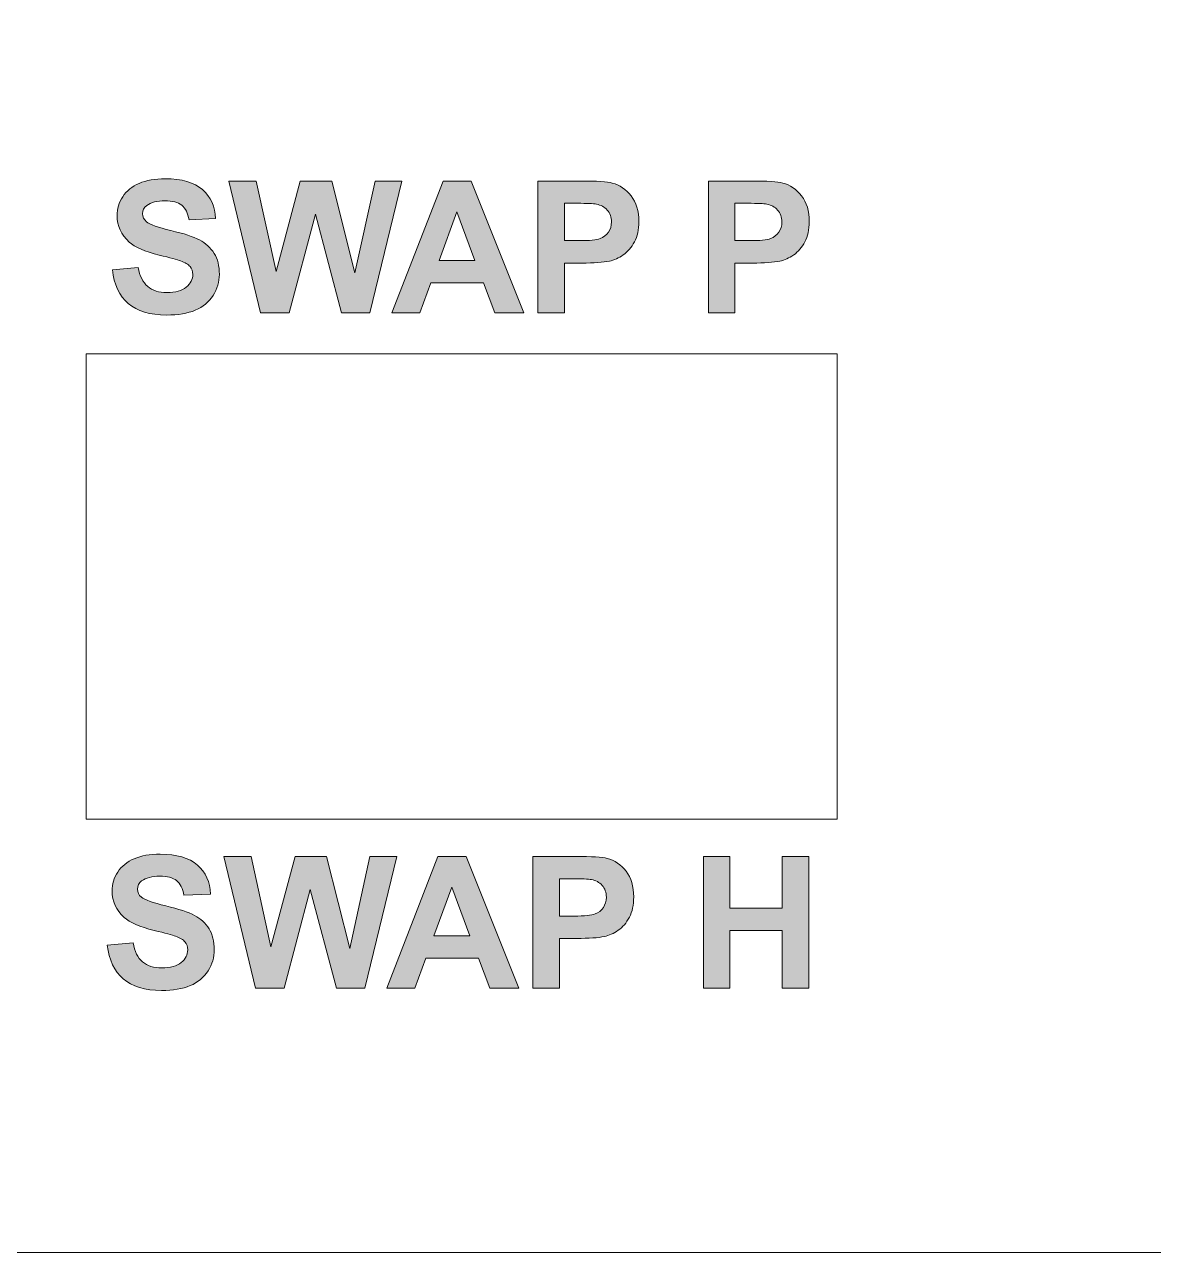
# Model space of a CAD drawing. Header units: inches. Extents: x -5.25 to 4.1, y -1.02 to 4.
# Drawn here: x -1.679 to -1.082, y -1.02 to -0.371 of the extents above; entities that cross this region are included whole.
import ezdxf

# ---------------------------------------------------------------- set-up
doc = ezdxf.new("R2010")
doc.units = ezdxf.units.IN
doc.header["$MEASUREMENT"] = 0
doc.layers.add('Layer 1', color=7, linetype='Continuous', lineweight=0)

# ---------------------------------------------------------------- blocks, each defined once
blk = doc.blocks.new('Block_37')
at = {"layer": 'Layer 1', "true_color": 0x231f20, "transparency": 33554687}
h = blk.add_hatch(color=250, dxfattribs=at)
h.dxf.hatch_style = 2
edge = h.paths.add_edge_path()
edge.add_spline(control_points=[(-1.63219, -0.50115), (-1.63219, -0.50115), (-1.61852, -0.49982), (-1.61852, -0.49982), (-1.6177, -0.50441), (-1.61602, -0.50779), (-1.61351, -0.50994), (-1.61099, -0.51208), (-1.6076, -0.51316), (-1.60333, -0.51316), (-1.5988, -0.51316), (-1.59539, -0.51221), (-1.5931, -0.51029), (-1.5908, -0.50838), (-1.58965, -0.50614), (-1.58965, -0.50357), (-1.58965, -0.50193), (-1.59014, -0.50053), (-1.59111, -0.49937), (-1.59207, -0.49822), (-1.59375, -0.49721), (-1.59616, -0.49636), (-1.59781, -0.49579), (-1.60156, -0.49478), (-1.60741, -0.49332), (-1.61494, -0.49146), (-1.62023, -0.48916), (-1.62326, -0.48644), (-1.62754, -0.4826), (-1.62967, -0.47794), (-1.62967, -0.47243), (-1.62967, -0.46889), (-1.62867, -0.46557), (-1.62665, -0.46249), (-1.62465, -0.4594), (-1.62175, -0.45705), (-1.61797, -0.45544), (-1.61419, -0.45382), (-1.60963, -0.45302), (-1.60428, -0.45302), (-1.59554, -0.45302), (-1.58896, -0.45493), (-1.58455, -0.45876), (-1.58013, -0.46259), (-1.57782, -0.4677), (-1.5776, -0.47409), (-1.5776, -0.47409), (-1.59165, -0.47471), (-1.59165, -0.47471), (-1.59225, -0.47114), (-1.59354, -0.46857), (-1.59551, -0.46699), (-1.59749, -0.46543), (-1.60046, -0.46465), (-1.60442, -0.46465), (-1.6085, -0.46465), (-1.61169, -0.46549), (-1.61401, -0.46716), (-1.61549, -0.46824), (-1.61624, -0.46968), (-1.61624, -0.47148), (-1.61624, -0.47313), (-1.61554, -0.47453), (-1.61415, -0.47571), (-1.61238, -0.47719), (-1.60807, -0.47875), (-1.60124, -0.48036), (-1.5944, -0.48197), (-1.58934, -0.48364), (-1.58607, -0.48537), (-1.58279, -0.48709), (-1.58023, -0.48945), (-1.57838, -0.49244), (-1.57652, -0.49544), (-1.5756, -0.49913), (-1.5756, -0.50353), (-1.5756, -0.50751), (-1.57671, -0.51125), (-1.57893, -0.51473), (-1.58114, -0.51821), (-1.58428, -0.5208), (-1.58832, -0.52249), (-1.59237, -0.52418), (-1.59743, -0.52503), (-1.60347, -0.52503), (-1.61226, -0.52503), (-1.61903, -0.523), (-1.62374, -0.51893), (-1.62845, -0.51487), (-1.63127, -0.50894), (-1.63219, -0.50115)], knot_values=[0, 0, 0, 0, 1, 1, 1, 2, 2, 2, 3, 3, 3, 4, 4, 4, 5, 5, 5, 6, 6, 6, 7, 7, 7, 8, 8, 8, 9, 9, 9, 10, 10, 10, 11, 11, 11, 12, 12, 12, 13, 13, 13, 14, 14, 14, 15, 15, 15, 16, 16, 16, 17, 17, 17, 18, 18, 18, 19, 19, 19, 20, 20, 20, 21, 21, 21, 22, 22, 22, 23, 23, 23, 24, 24, 24, 25, 25, 25, 26, 26, 26, 27, 27, 27, 28, 28, 28, 29, 29, 29, 30, 30, 30, 30], degree=3, periodic=0)
h = blk.add_hatch(color=250, dxfattribs=at)
h.dxf.hatch_style = 2
edge = h.paths.add_edge_path()
edge.add_spline(control_points=[(-1.55391, -0.5238), (-1.55391, -0.5238), (-1.57052, -0.4542), (-1.57052, -0.4542), (-1.57052, -0.4542), (-1.55614, -0.4542), (-1.55614, -0.4542), (-1.55614, -0.4542), (-1.54565, -0.50201), (-1.54565, -0.50201), (-1.54565, -0.50201), (-1.53293, -0.4542), (-1.53293, -0.4542), (-1.53293, -0.4542), (-1.51622, -0.4542), (-1.51622, -0.4542), (-1.51622, -0.4542), (-1.50401, -0.50281), (-1.50401, -0.50281), (-1.50401, -0.50281), (-1.49333, -0.4542), (-1.49333, -0.4542), (-1.49333, -0.4542), (-1.47919, -0.4542), (-1.47919, -0.4542), (-1.47919, -0.4542), (-1.49609, -0.5238), (-1.49609, -0.5238), (-1.49609, -0.5238), (-1.51099, -0.5238), (-1.51099, -0.5238), (-1.51099, -0.5238), (-1.52485, -0.47177), (-1.52485, -0.47177), (-1.52485, -0.47177), (-1.53867, -0.5238), (-1.53867, -0.5238), (-1.53867, -0.5238), (-1.55391, -0.5238), (-1.55391, -0.5238)], knot_values=[0, 0, 0, 0, 1, 1, 1, 2, 2, 2, 3, 3, 3, 4, 4, 4, 5, 5, 5, 6, 6, 6, 7, 7, 7, 8, 8, 8, 9, 9, 9, 10, 10, 10, 11, 11, 11, 12, 12, 12, 13, 13, 13, 13], degree=3, periodic=0)
h = blk.add_hatch(color=250, dxfattribs=at)
h.dxf.hatch_style = 2
edge = h.paths.add_edge_path()
edge.add_spline(control_points=[(-1.4405, -0.49626), (-1.4405, -0.49626), (-1.45009, -0.47044), (-1.45009, -0.47044), (-1.45009, -0.47044), (-1.45949, -0.49626), (-1.45949, -0.49626), (-1.45949, -0.49626), (-1.4405, -0.49626), (-1.4405, -0.49626)], knot_values=[0, 0, 0, 0, 1, 1, 1, 2, 2, 2, 3, 3, 3, 3], degree=3, periodic=0)
edge = h.paths.add_edge_path()
edge.add_spline(control_points=[(-1.41463, -0.5238), (-1.41463, -0.5238), (-1.42991, -0.5238), (-1.42991, -0.5238), (-1.42991, -0.5238), (-1.43599, -0.50799), (-1.43599, -0.50799), (-1.43599, -0.50799), (-1.46381, -0.50799), (-1.46381, -0.50799), (-1.46381, -0.50799), (-1.46955, -0.5238), (-1.46955, -0.5238), (-1.46955, -0.5238), (-1.48446, -0.5238), (-1.48446, -0.5238), (-1.48446, -0.5238), (-1.45735, -0.4542), (-1.45735, -0.4542), (-1.45735, -0.4542), (-1.44249, -0.4542), (-1.44249, -0.4542), (-1.44249, -0.4542), (-1.41463, -0.5238), (-1.41463, -0.5238)], knot_values=[0, 0, 0, 0, 1, 1, 1, 2, 2, 2, 3, 3, 3, 4, 4, 4, 5, 5, 5, 6, 6, 6, 7, 7, 7, 8, 8, 8, 8], degree=3, periodic=0)
h = blk.add_hatch(color=250, dxfattribs=at)
h.dxf.hatch_style = 2
edge = h.paths.add_edge_path()
edge.add_spline(control_points=[(-1.39312, -0.46598), (-1.39312, -0.46598), (-1.39312, -0.48572), (-1.39312, -0.48572), (-1.39312, -0.48572), (-1.38543, -0.48572), (-1.38543, -0.48572), (-1.37989, -0.48572), (-1.37619, -0.48536), (-1.37432, -0.48463), (-1.37246, -0.48391), (-1.37099, -0.48277), (-1.36993, -0.48121), (-1.36887, -0.47966), (-1.36834, -0.47786), (-1.36834, -0.4758), (-1.36834, -0.47327), (-1.36909, -0.47118), (-1.37057, -0.46954), (-1.37206, -0.46789), (-1.37394, -0.46686), (-1.37622, -0.46645), (-1.3779, -0.46613), (-1.38127, -0.46598), (-1.38633, -0.46598), (-1.38633, -0.46598), (-1.39312, -0.46598), (-1.39312, -0.46598)], knot_values=[0, 0, 0, 0, 1, 1, 1, 2, 2, 2, 3, 3, 3, 4, 4, 4, 5, 5, 5, 6, 6, 6, 7, 7, 7, 8, 8, 8, 9, 9, 9, 9], degree=3, periodic=0)
edge = h.paths.add_edge_path()
edge.add_spline(control_points=[(-1.40717, -0.5238), (-1.40717, -0.5238), (-1.40717, -0.4542), (-1.40717, -0.4542), (-1.40717, -0.4542), (-1.38462, -0.4542), (-1.38462, -0.4542), (-1.37608, -0.4542), (-1.37051, -0.45455), (-1.36791, -0.45525), (-1.36393, -0.45629), (-1.36059, -0.45856), (-1.3579, -0.46206), (-1.3552, -0.46556), (-1.35386, -0.47007), (-1.35386, -0.47561), (-1.35386, -0.47989), (-1.35463, -0.48348), (-1.35619, -0.48639), (-1.35774, -0.4893), (-1.35971, -0.49158), (-1.36209, -0.49325), (-1.36449, -0.49491), (-1.36692, -0.49601), (-1.36938, -0.49655), (-1.37274, -0.49721), (-1.3776, -0.49755), (-1.38396, -0.49755), (-1.38396, -0.49755), (-1.39312, -0.49755), (-1.39312, -0.49755), (-1.39312, -0.49755), (-1.39312, -0.5238), (-1.39312, -0.5238), (-1.39312, -0.5238), (-1.40717, -0.5238), (-1.40717, -0.5238)], knot_values=[0, 0, 0, 0, 1, 1, 1, 2, 2, 2, 3, 3, 3, 4, 4, 4, 5, 5, 5, 6, 6, 6, 7, 7, 7, 8, 8, 8, 9, 9, 9, 10, 10, 10, 11, 11, 11, 12, 12, 12, 12], degree=3, periodic=0)
h = blk.add_hatch(color=250, dxfattribs=at)
h.dxf.hatch_style = 2
edge = h.paths.add_edge_path()
edge.add_spline(control_points=[(-1.30302, -0.46598), (-1.30302, -0.46598), (-1.30302, -0.48572), (-1.30302, -0.48572), (-1.30302, -0.48572), (-1.29533, -0.48572), (-1.29533, -0.48572), (-1.28979, -0.48572), (-1.28609, -0.48536), (-1.28422, -0.48463), (-1.28236, -0.48391), (-1.28089, -0.48277), (-1.27983, -0.48121), (-1.27877, -0.47966), (-1.27824, -0.47786), (-1.27824, -0.4758), (-1.27824, -0.47327), (-1.27898, -0.47118), (-1.28047, -0.46954), (-1.28196, -0.46789), (-1.28384, -0.46686), (-1.28612, -0.46645), (-1.28779, -0.46613), (-1.29116, -0.46598), (-1.29623, -0.46598), (-1.29623, -0.46598), (-1.30302, -0.46598), (-1.30302, -0.46598)], knot_values=[0, 0, 0, 0, 1, 1, 1, 2, 2, 2, 3, 3, 3, 4, 4, 4, 5, 5, 5, 6, 6, 6, 7, 7, 7, 8, 8, 8, 9, 9, 9, 9], degree=3, periodic=0)
edge = h.paths.add_edge_path()
edge.add_spline(control_points=[(-1.31707, -0.5238), (-1.31707, -0.5238), (-1.31707, -0.4542), (-1.31707, -0.4542), (-1.31707, -0.4542), (-1.29452, -0.4542), (-1.29452, -0.4542), (-1.28598, -0.4542), (-1.28041, -0.45455), (-1.27781, -0.45525), (-1.27382, -0.45629), (-1.27049, -0.45856), (-1.2678, -0.46206), (-1.2651, -0.46556), (-1.26376, -0.47007), (-1.26376, -0.47561), (-1.26376, -0.47989), (-1.26453, -0.48348), (-1.26609, -0.48639), (-1.26764, -0.4893), (-1.26961, -0.49158), (-1.27199, -0.49325), (-1.27439, -0.49491), (-1.27681, -0.49601), (-1.27928, -0.49655), (-1.28264, -0.49721), (-1.2875, -0.49755), (-1.29386, -0.49755), (-1.29386, -0.49755), (-1.30302, -0.49755), (-1.30302, -0.49755), (-1.30302, -0.49755), (-1.30302, -0.5238), (-1.30302, -0.5238), (-1.30302, -0.5238), (-1.31707, -0.5238), (-1.31707, -0.5238)], knot_values=[0, 0, 0, 0, 1, 1, 1, 2, 2, 2, 3, 3, 3, 4, 4, 4, 5, 5, 5, 6, 6, 6, 7, 7, 7, 8, 8, 8, 9, 9, 9, 10, 10, 10, 11, 11, 11, 12, 12, 12, 12], degree=3, periodic=0)
at = {"layer": 'Layer 1'}
for points, knots in [([(-1.63219, -0.50115), (-1.63219, -0.50115), (-1.61852, -0.49982), (-1.61852, -0.49982), (-1.6177, -0.50441), (-1.61602, -0.50779), (-1.61351, -0.50994), (-1.61099, -0.51208), (-1.6076, -0.51316), (-1.60333, -0.51316), (-1.5988, -0.51316), (-1.59539, -0.51221), (-1.5931, -0.51029), (-1.5908, -0.50838), (-1.58965, -0.50614), (-1.58965, -0.50357), (-1.58965, -0.50193), (-1.59014, -0.50053), (-1.59111, -0.49937), (-1.59207, -0.49822), (-1.59375, -0.49721), (-1.59616, -0.49636), (-1.59781, -0.49579), (-1.60156, -0.49478), (-1.60741, -0.49332), (-1.61494, -0.49146), (-1.62023, -0.48916), (-1.62326, -0.48644), (-1.62754, -0.4826), (-1.62967, -0.47794), (-1.62967, -0.47243), (-1.62967, -0.46889), (-1.62867, -0.46557), (-1.62665, -0.46249), (-1.62465, -0.4594), (-1.62175, -0.45705), (-1.61797, -0.45544), (-1.61419, -0.45382), (-1.60963, -0.45302), (-1.60428, -0.45302), (-1.59554, -0.45302), (-1.58896, -0.45493), (-1.58455, -0.45876), (-1.58013, -0.46259), (-1.57782, -0.4677), (-1.5776, -0.47409), (-1.5776, -0.47409), (-1.59165, -0.47471), (-1.59165, -0.47471), (-1.59225, -0.47114), (-1.59354, -0.46857), (-1.59551, -0.46699), (-1.59749, -0.46543), (-1.60046, -0.46465), (-1.60442, -0.46465), (-1.6085, -0.46465), (-1.61169, -0.46549), (-1.61401, -0.46716), (-1.61549, -0.46824), (-1.61624, -0.46968), (-1.61624, -0.47148), (-1.61624, -0.47313), (-1.61554, -0.47453), (-1.61415, -0.47571), (-1.61238, -0.47719), (-1.60807, -0.47875), (-1.60124, -0.48036), (-1.5944, -0.48197), (-1.58934, -0.48364), (-1.58607, -0.48537), (-1.58279, -0.48709), (-1.58023, -0.48945), (-1.57838, -0.49244), (-1.57652, -0.49544), (-1.5756, -0.49913), (-1.5756, -0.50353), (-1.5756, -0.50751), (-1.57671, -0.51125), (-1.57893, -0.51473), (-1.58114, -0.51821), (-1.58428, -0.5208), (-1.58832, -0.52249), (-1.59237, -0.52418), (-1.59743, -0.52503), (-1.60347, -0.52503), (-1.61226, -0.52503), (-1.61903, -0.523), (-1.62374, -0.51893), (-1.62845, -0.51487), (-1.63127, -0.50894), (-1.63219, -0.50115)], [0, 0, 0, 0, 1, 1, 1, 2, 2, 2, 3, 3, 3, 4, 4, 4, 5, 5, 5, 6, 6, 6, 7, 7, 7, 8, 8, 8, 9, 9, 9, 10, 10, 10, 11, 11, 11, 12, 12, 12, 13, 13, 13, 14, 14, 14, 15, 15, 15, 16, 16, 16, 17, 17, 17, 18, 18, 18, 19, 19, 19, 20, 20, 20, 21, 21, 21, 22, 22, 22, 23, 23, 23, 24, 24, 24, 25, 25, 25, 26, 26, 26, 27, 27, 27, 28, 28, 28, 29, 29, 29, 30, 30, 30, 30]), ([(-1.55391, -0.5238), (-1.55391, -0.5238), (-1.57052, -0.4542), (-1.57052, -0.4542), (-1.57052, -0.4542), (-1.55614, -0.4542), (-1.55614, -0.4542), (-1.55614, -0.4542), (-1.54565, -0.50201), (-1.54565, -0.50201), (-1.54565, -0.50201), (-1.53293, -0.4542), (-1.53293, -0.4542), (-1.53293, -0.4542), (-1.51622, -0.4542), (-1.51622, -0.4542), (-1.51622, -0.4542), (-1.50401, -0.50281), (-1.50401, -0.50281), (-1.50401, -0.50281), (-1.49333, -0.4542), (-1.49333, -0.4542), (-1.49333, -0.4542), (-1.47919, -0.4542), (-1.47919, -0.4542), (-1.47919, -0.4542), (-1.49609, -0.5238), (-1.49609, -0.5238), (-1.49609, -0.5238), (-1.51099, -0.5238), (-1.51099, -0.5238), (-1.51099, -0.5238), (-1.52485, -0.47177), (-1.52485, -0.47177), (-1.52485, -0.47177), (-1.53867, -0.5238), (-1.53867, -0.5238), (-1.53867, -0.5238), (-1.55391, -0.5238), (-1.55391, -0.5238)], [0, 0, 0, 0, 1, 1, 1, 2, 2, 2, 3, 3, 3, 4, 4, 4, 5, 5, 5, 6, 6, 6, 7, 7, 7, 8, 8, 8, 9, 9, 9, 10, 10, 10, 11, 11, 11, 12, 12, 12, 13, 13, 13, 13]), ([(-1.41463, -0.5238), (-1.41463, -0.5238), (-1.42991, -0.5238), (-1.42991, -0.5238), (-1.42991, -0.5238), (-1.43599, -0.50799), (-1.43599, -0.50799), (-1.43599, -0.50799), (-1.46381, -0.50799), (-1.46381, -0.50799), (-1.46381, -0.50799), (-1.46955, -0.5238), (-1.46955, -0.5238), (-1.46955, -0.5238), (-1.48446, -0.5238), (-1.48446, -0.5238), (-1.48446, -0.5238), (-1.45735, -0.4542), (-1.45735, -0.4542), (-1.45735, -0.4542), (-1.44249, -0.4542), (-1.44249, -0.4542), (-1.44249, -0.4542), (-1.41463, -0.5238), (-1.41463, -0.5238)], [0, 0, 0, 0, 1, 1, 1, 2, 2, 2, 3, 3, 3, 4, 4, 4, 5, 5, 5, 6, 6, 6, 7, 7, 7, 8, 8, 8, 8]), ([(-1.40717, -0.5238), (-1.40717, -0.5238), (-1.40717, -0.4542), (-1.40717, -0.4542), (-1.40717, -0.4542), (-1.38462, -0.4542), (-1.38462, -0.4542), (-1.37608, -0.4542), (-1.37051, -0.45455), (-1.36791, -0.45525), (-1.36393, -0.45629), (-1.36059, -0.45856), (-1.3579, -0.46206), (-1.3552, -0.46556), (-1.35386, -0.47007), (-1.35386, -0.47561), (-1.35386, -0.47989), (-1.35463, -0.48348), (-1.35619, -0.48639), (-1.35774, -0.4893), (-1.35971, -0.49158), (-1.36209, -0.49325), (-1.36449, -0.49491), (-1.36692, -0.49601), (-1.36938, -0.49655), (-1.37274, -0.49721), (-1.3776, -0.49755), (-1.38396, -0.49755), (-1.38396, -0.49755), (-1.39312, -0.49755), (-1.39312, -0.49755), (-1.39312, -0.49755), (-1.39312, -0.5238), (-1.39312, -0.5238), (-1.39312, -0.5238), (-1.40717, -0.5238), (-1.40717, -0.5238)], [0, 0, 0, 0, 1, 1, 1, 2, 2, 2, 3, 3, 3, 4, 4, 4, 5, 5, 5, 6, 6, 6, 7, 7, 7, 8, 8, 8, 9, 9, 9, 10, 10, 10, 11, 11, 11, 12, 12, 12, 12]), ([(-1.31707, -0.5238), (-1.31707, -0.5238), (-1.31707, -0.4542), (-1.31707, -0.4542), (-1.31707, -0.4542), (-1.29452, -0.4542), (-1.29452, -0.4542), (-1.28598, -0.4542), (-1.28041, -0.45455), (-1.27781, -0.45525), (-1.27382, -0.45629), (-1.27049, -0.45856), (-1.2678, -0.46206), (-1.2651, -0.46556), (-1.26376, -0.47007), (-1.26376, -0.47561), (-1.26376, -0.47989), (-1.26453, -0.48348), (-1.26609, -0.48639), (-1.26764, -0.4893), (-1.26961, -0.49158), (-1.27199, -0.49325), (-1.27439, -0.49491), (-1.27681, -0.49601), (-1.27928, -0.49655), (-1.28264, -0.49721), (-1.2875, -0.49755), (-1.29386, -0.49755), (-1.29386, -0.49755), (-1.30302, -0.49755), (-1.30302, -0.49755), (-1.30302, -0.49755), (-1.30302, -0.5238), (-1.30302, -0.5238), (-1.30302, -0.5238), (-1.31707, -0.5238), (-1.31707, -0.5238)], [0, 0, 0, 0, 1, 1, 1, 2, 2, 2, 3, 3, 3, 4, 4, 4, 5, 5, 5, 6, 6, 6, 7, 7, 7, 8, 8, 8, 9, 9, 9, 10, 10, 10, 11, 11, 11, 12, 12, 12, 12]), ([(-1.39312, -0.46598), (-1.39312, -0.46598), (-1.39312, -0.48572), (-1.39312, -0.48572), (-1.39312, -0.48572), (-1.38543, -0.48572), (-1.38543, -0.48572), (-1.37989, -0.48572), (-1.37619, -0.48536), (-1.37432, -0.48463), (-1.37246, -0.48391), (-1.37099, -0.48277), (-1.36993, -0.48121), (-1.36887, -0.47966), (-1.36834, -0.47786), (-1.36834, -0.4758), (-1.36834, -0.47327), (-1.36909, -0.47118), (-1.37057, -0.46954), (-1.37206, -0.46789), (-1.37394, -0.46686), (-1.37622, -0.46645), (-1.3779, -0.46613), (-1.38127, -0.46598), (-1.38633, -0.46598), (-1.38633, -0.46598), (-1.39312, -0.46598), (-1.39312, -0.46598)], [0, 0, 0, 0, 1, 1, 1, 2, 2, 2, 3, 3, 3, 4, 4, 4, 5, 5, 5, 6, 6, 6, 7, 7, 7, 8, 8, 8, 9, 9, 9, 9]), ([(-1.30302, -0.46598), (-1.30302, -0.46598), (-1.30302, -0.48572), (-1.30302, -0.48572), (-1.30302, -0.48572), (-1.29533, -0.48572), (-1.29533, -0.48572), (-1.28979, -0.48572), (-1.28609, -0.48536), (-1.28422, -0.48463), (-1.28236, -0.48391), (-1.28089, -0.48277), (-1.27983, -0.48121), (-1.27877, -0.47966), (-1.27824, -0.47786), (-1.27824, -0.4758), (-1.27824, -0.47327), (-1.27898, -0.47118), (-1.28047, -0.46954), (-1.28196, -0.46789), (-1.28384, -0.46686), (-1.28612, -0.46645), (-1.28779, -0.46613), (-1.29116, -0.46598), (-1.29623, -0.46598), (-1.29623, -0.46598), (-1.30302, -0.46598), (-1.30302, -0.46598)], [0, 0, 0, 0, 1, 1, 1, 2, 2, 2, 3, 3, 3, 4, 4, 4, 5, 5, 5, 6, 6, 6, 7, 7, 7, 8, 8, 8, 9, 9, 9, 9]), ([(-1.4405, -0.49626), (-1.4405, -0.49626), (-1.45009, -0.47044), (-1.45009, -0.47044), (-1.45009, -0.47044), (-1.45949, -0.49626), (-1.45949, -0.49626), (-1.45949, -0.49626), (-1.4405, -0.49626), (-1.4405, -0.49626)], [0, 0, 0, 0, 1, 1, 1, 2, 2, 2, 3, 3, 3, 3])]:
    blk.add_open_spline(points, degree=3, knots=knots, dxfattribs=at)
blk = doc.blocks.new('Block_40')
at = {"layer": 'Layer 1', "true_color": 0x231f20, "transparency": 33554687}
h = blk.add_hatch(color=250, dxfattribs=at)
h.dxf.hatch_style = 2
edge = h.paths.add_edge_path()
edge.add_spline(control_points=[(-1.63487, -0.85813), (-1.63487, -0.85813), (-1.6212, -0.8568), (-1.6212, -0.8568), (-1.62038, -0.86139), (-1.61871, -0.86476), (-1.6162, -0.86691), (-1.61367, -0.86906), (-1.61028, -0.87014), (-1.60601, -0.87014), (-1.60149, -0.87014), (-1.59808, -0.86918), (-1.59578, -0.86726), (-1.59349, -0.86535), (-1.59234, -0.86311), (-1.59234, -0.86055), (-1.59234, -0.8589), (-1.59282, -0.8575), (-1.59379, -0.85634), (-1.59475, -0.85519), (-1.59644, -0.85419), (-1.59884, -0.85333), (-1.60049, -0.85276), (-1.60424, -0.85175), (-1.61009, -0.85029), (-1.61763, -0.84843), (-1.62291, -0.84613), (-1.62595, -0.84341), (-1.63022, -0.83958), (-1.63236, -0.83491), (-1.63236, -0.82941), (-1.63236, -0.82586), (-1.63135, -0.82254), (-1.62934, -0.81946), (-1.62733, -0.81637), (-1.62444, -0.81403), (-1.62066, -0.81241), (-1.61688, -0.8108), (-1.61231, -0.80999), (-1.60696, -0.80999), (-1.59823, -0.80999), (-1.59165, -0.8119), (-1.58724, -0.81573), (-1.58282, -0.81957), (-1.58051, -0.82467), (-1.58028, -0.83107), (-1.58028, -0.83107), (-1.59433, -0.83169), (-1.59433, -0.83169), (-1.59494, -0.82811), (-1.59623, -0.82554), (-1.5982, -0.82397), (-1.60018, -0.82241), (-1.60315, -0.82162), (-1.6071, -0.82162), (-1.61119, -0.82162), (-1.61438, -0.82246), (-1.61669, -0.82414), (-1.61818, -0.82522), (-1.61892, -0.82665), (-1.61892, -0.82846), (-1.61892, -0.83011), (-1.61823, -0.83151), (-1.61683, -0.83268), (-1.61506, -0.83417), (-1.61076, -0.83572), (-1.60392, -0.83733), (-1.59709, -0.83895), (-1.59203, -0.84062), (-1.58876, -0.84235), (-1.58548, -0.84407), (-1.58291, -0.84643), (-1.58107, -0.84941), (-1.57921, -0.85241), (-1.57829, -0.8561), (-1.57829, -0.8605), (-1.57829, -0.86449), (-1.57939, -0.86823), (-1.58161, -0.8717), (-1.58383, -0.87518), (-1.58696, -0.87777), (-1.59101, -0.87947), (-1.59506, -0.88116), (-1.60011, -0.88201), (-1.60615, -0.88201), (-1.61495, -0.88201), (-1.62171, -0.87997), (-1.62642, -0.8759), (-1.63114, -0.87184), (-1.63396, -0.86591), (-1.63487, -0.85813)], knot_values=[0, 0, 0, 0, 1, 1, 1, 2, 2, 2, 3, 3, 3, 4, 4, 4, 5, 5, 5, 6, 6, 6, 7, 7, 7, 8, 8, 8, 9, 9, 9, 10, 10, 10, 11, 11, 11, 12, 12, 12, 13, 13, 13, 14, 14, 14, 15, 15, 15, 16, 16, 16, 17, 17, 17, 18, 18, 18, 19, 19, 19, 20, 20, 20, 21, 21, 21, 22, 22, 22, 23, 23, 23, 24, 24, 24, 25, 25, 25, 26, 26, 26, 27, 27, 27, 28, 28, 28, 29, 29, 29, 30, 30, 30, 30], degree=3, periodic=0)
h = blk.add_hatch(color=250, dxfattribs=at)
h.dxf.hatch_style = 2
edge = h.paths.add_edge_path()
edge.add_spline(control_points=[(-1.55659, -0.88077), (-1.55659, -0.88077), (-1.57321, -0.81118), (-1.57321, -0.81118), (-1.57321, -0.81118), (-1.55882, -0.81118), (-1.55882, -0.81118), (-1.55882, -0.81118), (-1.54833, -0.85898), (-1.54833, -0.85898), (-1.54833, -0.85898), (-1.53561, -0.81118), (-1.53561, -0.81118), (-1.53561, -0.81118), (-1.5189, -0.81118), (-1.5189, -0.81118), (-1.5189, -0.81118), (-1.5067, -0.85979), (-1.5067, -0.85979), (-1.5067, -0.85979), (-1.49602, -0.81118), (-1.49602, -0.81118), (-1.49602, -0.81118), (-1.48187, -0.81118), (-1.48187, -0.81118), (-1.48187, -0.81118), (-1.49877, -0.88077), (-1.49877, -0.88077), (-1.49877, -0.88077), (-1.51368, -0.88077), (-1.51368, -0.88077), (-1.51368, -0.88077), (-1.52754, -0.82874), (-1.52754, -0.82874), (-1.52754, -0.82874), (-1.54135, -0.88077), (-1.54135, -0.88077), (-1.54135, -0.88077), (-1.55659, -0.88077), (-1.55659, -0.88077)], knot_values=[0, 0, 0, 0, 1, 1, 1, 2, 2, 2, 3, 3, 3, 4, 4, 4, 5, 5, 5, 6, 6, 6, 7, 7, 7, 8, 8, 8, 9, 9, 9, 10, 10, 10, 11, 11, 11, 12, 12, 12, 13, 13, 13, 13], degree=3, periodic=0)
h = blk.add_hatch(color=250, dxfattribs=at)
h.dxf.hatch_style = 2
edge = h.paths.add_edge_path()
edge.add_spline(control_points=[(-1.44318, -0.85324), (-1.44318, -0.85324), (-1.45277, -0.82741), (-1.45277, -0.82741), (-1.45277, -0.82741), (-1.46217, -0.85324), (-1.46217, -0.85324), (-1.46217, -0.85324), (-1.44318, -0.85324), (-1.44318, -0.85324)], knot_values=[0, 0, 0, 0, 1, 1, 1, 2, 2, 2, 3, 3, 3, 3], degree=3, periodic=0)
edge = h.paths.add_edge_path()
edge.add_spline(control_points=[(-1.41731, -0.88077), (-1.41731, -0.88077), (-1.4326, -0.88077), (-1.4326, -0.88077), (-1.4326, -0.88077), (-1.43867, -0.86496), (-1.43867, -0.86496), (-1.43867, -0.86496), (-1.46649, -0.86496), (-1.46649, -0.86496), (-1.46649, -0.86496), (-1.47224, -0.88077), (-1.47224, -0.88077), (-1.47224, -0.88077), (-1.48714, -0.88077), (-1.48714, -0.88077), (-1.48714, -0.88077), (-1.46004, -0.81118), (-1.46004, -0.81118), (-1.46004, -0.81118), (-1.44518, -0.81118), (-1.44518, -0.81118), (-1.44518, -0.81118), (-1.41731, -0.88077), (-1.41731, -0.88077)], knot_values=[0, 0, 0, 0, 1, 1, 1, 2, 2, 2, 3, 3, 3, 4, 4, 4, 5, 5, 5, 6, 6, 6, 7, 7, 7, 8, 8, 8, 8], degree=3, periodic=0)
h = blk.add_hatch(color=250, dxfattribs=at)
h.dxf.hatch_style = 2
edge = h.paths.add_edge_path()
edge.add_spline(control_points=[(-1.39581, -0.82295), (-1.39581, -0.82295), (-1.39581, -0.8427), (-1.39581, -0.8427), (-1.39581, -0.8427), (-1.38812, -0.8427), (-1.38812, -0.8427), (-1.38258, -0.8427), (-1.37887, -0.84233), (-1.37701, -0.84161), (-1.37514, -0.84088), (-1.37368, -0.83974), (-1.37262, -0.83819), (-1.37155, -0.83664), (-1.37103, -0.83483), (-1.37103, -0.83278), (-1.37103, -0.83025), (-1.37177, -0.82816), (-1.37326, -0.82651), (-1.37474, -0.82486), (-1.37663, -0.82384), (-1.37891, -0.82343), (-1.38058, -0.82311), (-1.38395, -0.82295), (-1.38902, -0.82295), (-1.38902, -0.82295), (-1.39581, -0.82295), (-1.39581, -0.82295)], knot_values=[0, 0, 0, 0, 1, 1, 1, 2, 2, 2, 3, 3, 3, 4, 4, 4, 5, 5, 5, 6, 6, 6, 7, 7, 7, 8, 8, 8, 9, 9, 9, 9], degree=3, periodic=0)
edge = h.paths.add_edge_path()
edge.add_spline(control_points=[(-1.40986, -0.88077), (-1.40986, -0.88077), (-1.40986, -0.81118), (-1.40986, -0.81118), (-1.40986, -0.81118), (-1.38731, -0.81118), (-1.38731, -0.81118), (-1.37876, -0.81118), (-1.3732, -0.81152), (-1.3706, -0.81222), (-1.36661, -0.81327), (-1.36327, -0.81554), (-1.36058, -0.81903), (-1.35789, -0.82253), (-1.35655, -0.82705), (-1.35655, -0.83259), (-1.35655, -0.83686), (-1.35732, -0.84045), (-1.35887, -0.84336), (-1.36043, -0.84627), (-1.36239, -0.84856), (-1.36478, -0.85023), (-1.36717, -0.85188), (-1.3696, -0.85299), (-1.37207, -0.85352), (-1.37543, -0.85419), (-1.38028, -0.85452), (-1.38664, -0.85452), (-1.38664, -0.85452), (-1.39581, -0.85452), (-1.39581, -0.85452), (-1.39581, -0.85452), (-1.39581, -0.88077), (-1.39581, -0.88077), (-1.39581, -0.88077), (-1.40986, -0.88077), (-1.40986, -0.88077)], knot_values=[0, 0, 0, 0, 1, 1, 1, 2, 2, 2, 3, 3, 3, 4, 4, 4, 5, 5, 5, 6, 6, 6, 7, 7, 7, 8, 8, 8, 9, 9, 9, 10, 10, 10, 11, 11, 11, 12, 12, 12, 12], degree=3, periodic=0)
h = blk.add_hatch(color=250, dxfattribs=at)
h.dxf.hatch_style = 2
edge = h.paths.add_edge_path()
edge.add_spline(control_points=[(-1.31971, -0.88077), (-1.31971, -0.88077), (-1.31971, -0.81118), (-1.31971, -0.81118), (-1.31971, -0.81118), (-1.30566, -0.81118), (-1.30566, -0.81118), (-1.30566, -0.81118), (-1.30566, -0.83857), (-1.30566, -0.83857), (-1.30566, -0.83857), (-1.27812, -0.83857), (-1.27812, -0.83857), (-1.27812, -0.83857), (-1.27812, -0.81118), (-1.27812, -0.81118), (-1.27812, -0.81118), (-1.26407, -0.81118), (-1.26407, -0.81118), (-1.26407, -0.81118), (-1.26407, -0.88077), (-1.26407, -0.88077), (-1.26407, -0.88077), (-1.27812, -0.88077), (-1.27812, -0.88077), (-1.27812, -0.88077), (-1.27812, -0.85034), (-1.27812, -0.85034), (-1.27812, -0.85034), (-1.30566, -0.85034), (-1.30566, -0.85034), (-1.30566, -0.85034), (-1.30566, -0.88077), (-1.30566, -0.88077), (-1.30566, -0.88077), (-1.31971, -0.88077), (-1.31971, -0.88077)], knot_values=[0, 0, 0, 0, 1, 1, 1, 2, 2, 2, 3, 3, 3, 4, 4, 4, 5, 5, 5, 6, 6, 6, 7, 7, 7, 8, 8, 8, 9, 9, 9, 10, 10, 10, 11, 11, 11, 12, 12, 12, 12], degree=3, periodic=0)
at = {"layer": 'Layer 1'}
for points, knots in [([(-1.63487, -0.85813), (-1.63487, -0.85813), (-1.6212, -0.8568), (-1.6212, -0.8568), (-1.62038, -0.86139), (-1.61871, -0.86476), (-1.6162, -0.86691), (-1.61367, -0.86906), (-1.61028, -0.87014), (-1.60601, -0.87014), (-1.60149, -0.87014), (-1.59808, -0.86918), (-1.59578, -0.86726), (-1.59349, -0.86535), (-1.59234, -0.86311), (-1.59234, -0.86055), (-1.59234, -0.8589), (-1.59282, -0.8575), (-1.59379, -0.85634), (-1.59475, -0.85519), (-1.59644, -0.85419), (-1.59884, -0.85333), (-1.60049, -0.85276), (-1.60424, -0.85175), (-1.61009, -0.85029), (-1.61763, -0.84843), (-1.62291, -0.84613), (-1.62595, -0.84341), (-1.63022, -0.83958), (-1.63236, -0.83491), (-1.63236, -0.82941), (-1.63236, -0.82586), (-1.63135, -0.82254), (-1.62934, -0.81946), (-1.62733, -0.81637), (-1.62444, -0.81403), (-1.62066, -0.81241), (-1.61688, -0.8108), (-1.61231, -0.80999), (-1.60696, -0.80999), (-1.59823, -0.80999), (-1.59165, -0.8119), (-1.58724, -0.81573), (-1.58282, -0.81957), (-1.58051, -0.82467), (-1.58028, -0.83107), (-1.58028, -0.83107), (-1.59433, -0.83169), (-1.59433, -0.83169), (-1.59494, -0.82811), (-1.59623, -0.82554), (-1.5982, -0.82397), (-1.60018, -0.82241), (-1.60315, -0.82162), (-1.6071, -0.82162), (-1.61119, -0.82162), (-1.61438, -0.82246), (-1.61669, -0.82414), (-1.61818, -0.82522), (-1.61892, -0.82665), (-1.61892, -0.82846), (-1.61892, -0.83011), (-1.61823, -0.83151), (-1.61683, -0.83268), (-1.61506, -0.83417), (-1.61076, -0.83572), (-1.60392, -0.83733), (-1.59709, -0.83895), (-1.59203, -0.84062), (-1.58876, -0.84235), (-1.58548, -0.84407), (-1.58291, -0.84643), (-1.58107, -0.84941), (-1.57921, -0.85241), (-1.57829, -0.8561), (-1.57829, -0.8605), (-1.57829, -0.86449), (-1.57939, -0.86823), (-1.58161, -0.8717), (-1.58383, -0.87518), (-1.58696, -0.87777), (-1.59101, -0.87947), (-1.59506, -0.88116), (-1.60011, -0.88201), (-1.60615, -0.88201), (-1.61495, -0.88201), (-1.62171, -0.87997), (-1.62642, -0.8759), (-1.63114, -0.87184), (-1.63396, -0.86591), (-1.63487, -0.85813)], [0, 0, 0, 0, 1, 1, 1, 2, 2, 2, 3, 3, 3, 4, 4, 4, 5, 5, 5, 6, 6, 6, 7, 7, 7, 8, 8, 8, 9, 9, 9, 10, 10, 10, 11, 11, 11, 12, 12, 12, 13, 13, 13, 14, 14, 14, 15, 15, 15, 16, 16, 16, 17, 17, 17, 18, 18, 18, 19, 19, 19, 20, 20, 20, 21, 21, 21, 22, 22, 22, 23, 23, 23, 24, 24, 24, 25, 25, 25, 26, 26, 26, 27, 27, 27, 28, 28, 28, 29, 29, 29, 30, 30, 30, 30]), ([(-1.55659, -0.88077), (-1.55659, -0.88077), (-1.57321, -0.81118), (-1.57321, -0.81118), (-1.57321, -0.81118), (-1.55882, -0.81118), (-1.55882, -0.81118), (-1.55882, -0.81118), (-1.54833, -0.85898), (-1.54833, -0.85898), (-1.54833, -0.85898), (-1.53561, -0.81118), (-1.53561, -0.81118), (-1.53561, -0.81118), (-1.5189, -0.81118), (-1.5189, -0.81118), (-1.5189, -0.81118), (-1.5067, -0.85979), (-1.5067, -0.85979), (-1.5067, -0.85979), (-1.49602, -0.81118), (-1.49602, -0.81118), (-1.49602, -0.81118), (-1.48187, -0.81118), (-1.48187, -0.81118), (-1.48187, -0.81118), (-1.49877, -0.88077), (-1.49877, -0.88077), (-1.49877, -0.88077), (-1.51368, -0.88077), (-1.51368, -0.88077), (-1.51368, -0.88077), (-1.52754, -0.82874), (-1.52754, -0.82874), (-1.52754, -0.82874), (-1.54135, -0.88077), (-1.54135, -0.88077), (-1.54135, -0.88077), (-1.55659, -0.88077), (-1.55659, -0.88077)], [0, 0, 0, 0, 1, 1, 1, 2, 2, 2, 3, 3, 3, 4, 4, 4, 5, 5, 5, 6, 6, 6, 7, 7, 7, 8, 8, 8, 9, 9, 9, 10, 10, 10, 11, 11, 11, 12, 12, 12, 13, 13, 13, 13]), ([(-1.41731, -0.88077), (-1.41731, -0.88077), (-1.4326, -0.88077), (-1.4326, -0.88077), (-1.4326, -0.88077), (-1.43867, -0.86496), (-1.43867, -0.86496), (-1.43867, -0.86496), (-1.46649, -0.86496), (-1.46649, -0.86496), (-1.46649, -0.86496), (-1.47224, -0.88077), (-1.47224, -0.88077), (-1.47224, -0.88077), (-1.48714, -0.88077), (-1.48714, -0.88077), (-1.48714, -0.88077), (-1.46004, -0.81118), (-1.46004, -0.81118), (-1.46004, -0.81118), (-1.44518, -0.81118), (-1.44518, -0.81118), (-1.44518, -0.81118), (-1.41731, -0.88077), (-1.41731, -0.88077)], [0, 0, 0, 0, 1, 1, 1, 2, 2, 2, 3, 3, 3, 4, 4, 4, 5, 5, 5, 6, 6, 6, 7, 7, 7, 8, 8, 8, 8]), ([(-1.40986, -0.88077), (-1.40986, -0.88077), (-1.40986, -0.81118), (-1.40986, -0.81118), (-1.40986, -0.81118), (-1.38731, -0.81118), (-1.38731, -0.81118), (-1.37876, -0.81118), (-1.3732, -0.81152), (-1.3706, -0.81222), (-1.36661, -0.81327), (-1.36327, -0.81554), (-1.36058, -0.81903), (-1.35789, -0.82253), (-1.35655, -0.82705), (-1.35655, -0.83259), (-1.35655, -0.83686), (-1.35732, -0.84045), (-1.35887, -0.84336), (-1.36043, -0.84627), (-1.36239, -0.84856), (-1.36478, -0.85023), (-1.36717, -0.85188), (-1.3696, -0.85299), (-1.37207, -0.85352), (-1.37543, -0.85419), (-1.38028, -0.85452), (-1.38664, -0.85452), (-1.38664, -0.85452), (-1.39581, -0.85452), (-1.39581, -0.85452), (-1.39581, -0.85452), (-1.39581, -0.88077), (-1.39581, -0.88077), (-1.39581, -0.88077), (-1.40986, -0.88077), (-1.40986, -0.88077)], [0, 0, 0, 0, 1, 1, 1, 2, 2, 2, 3, 3, 3, 4, 4, 4, 5, 5, 5, 6, 6, 6, 7, 7, 7, 8, 8, 8, 9, 9, 9, 10, 10, 10, 11, 11, 11, 12, 12, 12, 12]), ([(-1.31971, -0.88077), (-1.31971, -0.88077), (-1.31971, -0.81118), (-1.31971, -0.81118), (-1.31971, -0.81118), (-1.30566, -0.81118), (-1.30566, -0.81118), (-1.30566, -0.81118), (-1.30566, -0.83857), (-1.30566, -0.83857), (-1.30566, -0.83857), (-1.27812, -0.83857), (-1.27812, -0.83857), (-1.27812, -0.83857), (-1.27812, -0.81118), (-1.27812, -0.81118), (-1.27812, -0.81118), (-1.26407, -0.81118), (-1.26407, -0.81118), (-1.26407, -0.81118), (-1.26407, -0.88077), (-1.26407, -0.88077), (-1.26407, -0.88077), (-1.27812, -0.88077), (-1.27812, -0.88077), (-1.27812, -0.88077), (-1.27812, -0.85034), (-1.27812, -0.85034), (-1.27812, -0.85034), (-1.30566, -0.85034), (-1.30566, -0.85034), (-1.30566, -0.85034), (-1.30566, -0.88077), (-1.30566, -0.88077), (-1.30566, -0.88077), (-1.31971, -0.88077), (-1.31971, -0.88077)], [0, 0, 0, 0, 1, 1, 1, 2, 2, 2, 3, 3, 3, 4, 4, 4, 5, 5, 5, 6, 6, 6, 7, 7, 7, 8, 8, 8, 9, 9, 9, 10, 10, 10, 11, 11, 11, 12, 12, 12, 12]), ([(-1.39581, -0.82295), (-1.39581, -0.82295), (-1.39581, -0.8427), (-1.39581, -0.8427), (-1.39581, -0.8427), (-1.38812, -0.8427), (-1.38812, -0.8427), (-1.38258, -0.8427), (-1.37887, -0.84233), (-1.37701, -0.84161), (-1.37514, -0.84088), (-1.37368, -0.83974), (-1.37262, -0.83819), (-1.37155, -0.83664), (-1.37103, -0.83483), (-1.37103, -0.83278), (-1.37103, -0.83025), (-1.37177, -0.82816), (-1.37326, -0.82651), (-1.37474, -0.82486), (-1.37663, -0.82384), (-1.37891, -0.82343), (-1.38058, -0.82311), (-1.38395, -0.82295), (-1.38902, -0.82295), (-1.38902, -0.82295), (-1.39581, -0.82295), (-1.39581, -0.82295)], [0, 0, 0, 0, 1, 1, 1, 2, 2, 2, 3, 3, 3, 4, 4, 4, 5, 5, 5, 6, 6, 6, 7, 7, 7, 8, 8, 8, 9, 9, 9, 9]), ([(-1.44318, -0.85324), (-1.44318, -0.85324), (-1.45277, -0.82741), (-1.45277, -0.82741), (-1.45277, -0.82741), (-1.46217, -0.85324), (-1.46217, -0.85324), (-1.46217, -0.85324), (-1.44318, -0.85324), (-1.44318, -0.85324)], [0, 0, 0, 0, 1, 1, 1, 2, 2, 2, 3, 3, 3, 3])]:
    blk.add_open_spline(points, degree=3, knots=knots, dxfattribs=at)

msp = doc.modelspace()

# ---------------------------------------------------------------- linework, layer by layer
at = {"layer": 'Layer 1', "color": 250, "lineweight": 0, "true_color": 0x231f20}
for points in [[(-0.485, -1.0205), (-2.41, -1.0205), (-2.41, 0.2775), (-0.485, 0.2775)], [(-1.249, -0.79149), (-1.646, -0.79149), (-1.646, -0.54549), (-1.249, -0.54549)]]:
    msp.add_lwpolyline(points, close=True, dxfattribs=at)

# ---------------------------------------------------------------- block references
at = {"layer": 'Layer 1'}
for name in ['Block_37', 'Block_40']:
    msp.add_blockref(name, (0, 0), dxfattribs=at)

doc.saveas('drawing.dxf')
